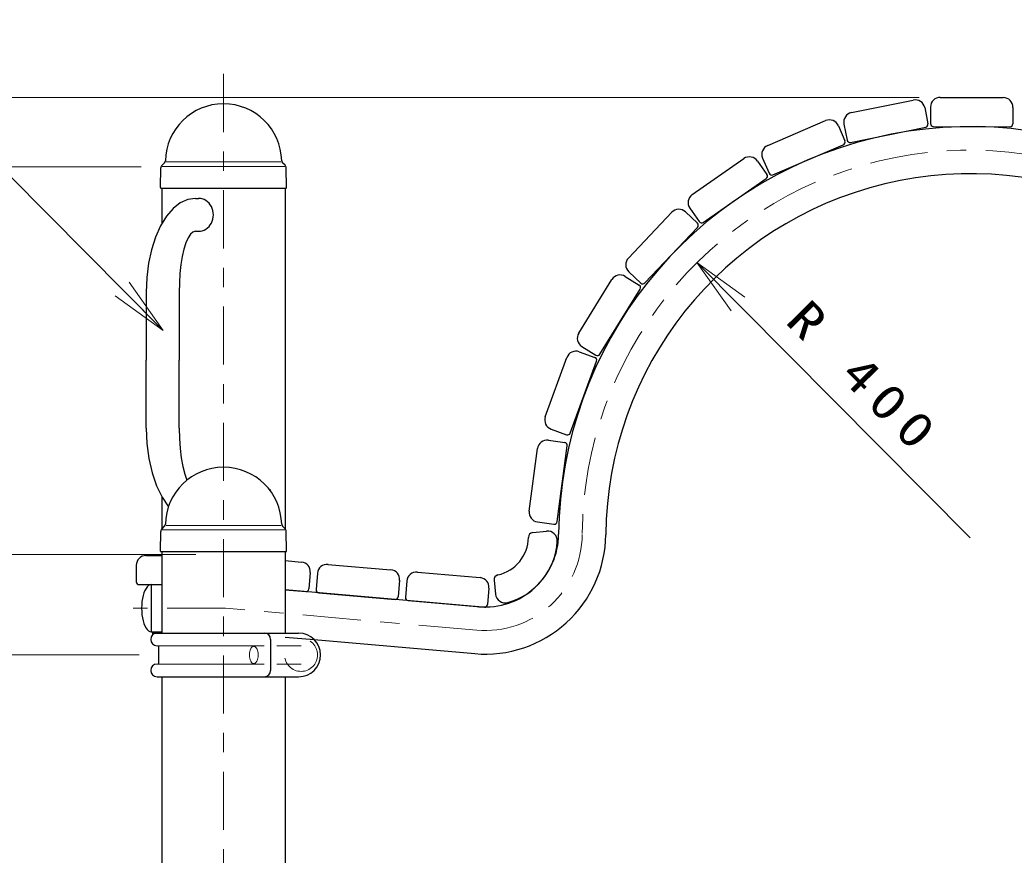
# Model space of a CAD drawing. Units: millimetres on the paper. Extents: x -365 to 0, y -26 to 257.
# Drawn here: x -125.3 to -74, y 86.3 to 129.4 of the extents above; entities that cross this region are included whole.
import ezdxf

# ---------------------------------------------------------------- set-up
doc = ezdxf.new("R2010")
doc.units = ezdxf.units.MM
doc.linetypes.add('USER1', pattern=[4.5, 2.5, -2])
doc.linetypes.add('USER2', pattern=[6, 3, -1, 1, -1])
doc.layers.add('1_20', color=7, linetype='Continuous', lineweight=25)
doc.styles.add('ＭＳ ゴシック', font='')
doc.styles.get('ＭＳ ゴシック').set_extended_font_data('MS Gothic')

# ---------------------------------------------------------------- blocks, each defined once
blk = doc.blocks.new('open_arrow')
at = {"color": 0, "linetype": 'Continuous', "lineweight": -2}
blk.add_lwpolyline([(7.5, 1.25), (0, 0), (7.5, -1.25)], dxfattribs=at)

msp = doc.modelspace()

# ---------------------------------------------------------------- linework, layer by layer
at = {"layer": '1_20', "linetype": 'USER2', "lineweight": 13}
for p, q in [((-114.811, 126.639), (-114.811, 49.541)), ((-114.725, 99.074), (-119.473, 99.074))]:
    msp.add_line(p, q, dxfattribs=at)
at = {"layer": '1_20', "lineweight": 13}
for p, q in [((-78.941, 125.422), (-158.311, 125.422)), ((-117.766, 122.096), (-111.855, 122.096)), ((-119.061, 121.846), (-148.311, 121.846)), ((-117.968, 121.868), (-111.654, 121.868)), ((-76.316, 102.703), (-90.399, 116.904)), ((-119.681, 115.888), (-117.922, 113.407)), ((-117.922, 113.407), (-120.035, 115.536)), ((-117.922, 113.407), (-120.39, 115.184)), ((-117.968, 103.118), (-111.654, 103.118)), ((-117.766, 103.346), (-111.855, 103.346)), ((-116.241, 101.846), (-138.311, 101.846)), ((-118.236, 97.138), (-112.713, 97.138)), ((-112.06, 97.138), (-110.811, 97.138)), ((-119.161, 96.663), (-130.057, 96.663)), ((-118.236, 96.188), (-112.713, 96.188)), ((-112.06, 96.188), (-110.811, 96.188))]:
    msp.add_line(p, q, dxfattribs=at)
at = {"layer": '1_20', "color": 40}
for p, q in [((-82.43, 124.644), (-79.245, 125.29)), ((-77.853, 125.428), (-74.603, 125.415)), ((-78.655, 124.9), (-78.486, 124.067)), ((-78.355, 124.93), (-78.358, 124.08)), ((-74.105, 124.913), (-74.108, 124.063)), ((-86.752, 122.948), (-83.764, 124.227)), ((-83.108, 123.964), (-82.773, 123.183)), ((-82.82, 124.054), (-82.651, 123.221)), ((-82.474, 123.104), (-78.603, 123.89)), ((-78.209, 123.929), (-74.259, 123.914)), ((-86.483, 121.431), (-82.852, 122.986)), ((-90.641, 120.411), (-87.974, 122.27)), ((-87.278, 122.145), (-86.792, 121.448)), ((-87.015, 122.292), (-86.68, 121.51)), ((-90.07, 118.98), (-86.829, 121.239)), ((-93.934, 117.138), (-91.7, 119.499)), ((-90.993, 119.518), (-90.376, 118.934)), ((-90.765, 119.715), (-90.279, 119.018)), ((-93.085, 115.853), (-90.37, 118.722)), ((-93.914, 116.431), (-93.297, 115.847)), ((-96.495, 113.265), (-94.786, 116.03)), ((-94.098, 116.192), (-93.375, 115.746)), ((-95.403, 112.179), (-93.326, 115.539)), ((-96.464, 112.306), (-95.666, 112.015)), ((-96.333, 112.577), (-95.61, 112.13)), ((-98.218, 108.954), (-97.105, 112.007)), ((-96.928, 108.111), (-95.576, 111.823)), ((-97.919, 108.313), (-97.121, 108.022)), ((-98.061, 107.736), (-97.218, 107.624)), ((-99.051, 104.085), (-98.622, 107.307)), ((-97.61, 103.54), (-97.089, 107.456)), ((-98.869, 102.975), (-98.151, 103.051)), ((-98.621, 103.524), (-97.778, 103.412)), ((-118.81, 101.789), (-117.986, 101.789)), ((-111.636, 101.53), (-110.793, 101.456)), ((-119.31, 101.289), (-119.31, 100.439)), ((-109.424, 101.337), (-106.186, 101.053)), ((-110.339, 100.915), (-110.413, 100.068)), ((-109.965, 100.882), (-110.039, 100.035)), ((-105.731, 100.512), (-105.806, 99.665)), ((-104.816, 100.934), (-101.579, 100.65)), ((-100.859, 100.518), (-100.784, 99.8)), ((-119.16, 100.289), (-117.986, 100.289)), ((-111.636, 100.024), (-110.575, 99.932)), ((-105.358, 100.479), (-105.432, 99.632)), ((-101.124, 100.109), (-101.198, 99.262)), ((-109.903, 99.873), (-105.968, 99.529)), ((-105.296, 99.47), (-101.361, 99.126))]:
    msp.add_line(p, q, dxfattribs=at)
at = {"layer": '1_20'}
for p, q in [((-117.982, 121.925), (-117.854, 122.052)), ((-111.64, 121.925), (-111.768, 122.052)), ((-118.061, 120.771), (-118.04, 121.787)), ((-111.561, 120.771), (-111.581, 121.787)), ((-118.036, 120.746), (-111.586, 120.746)), ((-117.986, 120.746), (-117.986, 118.924)), ((-111.636, 120.746), (-111.636, 103.171)), ((-116.258, 120.218), (-116.104, 120.218)), ((-116.258, 118.518), (-116.104, 118.518)), ((-118.799, 115.368), (-118.799, 111.868)), ((-117.099, 115.368), (-117.099, 111.868)), ((-118.799, 108.368), (-118.799, 111.868)), ((-117.099, 108.368), (-117.099, 111.868)), ((-117.986, 104.812), (-117.986, 103.175)), ((-117.982, 103.175), (-117.854, 103.302)), ((-111.64, 103.175), (-111.768, 103.302)), ((-118.061, 102.021), (-118.04, 103.037)), ((-111.561, 102.021), (-111.581, 103.037)), ((-118.036, 101.996), (-111.586, 101.996)), ((-117.986, 101.996), (-117.986, 97.788)), ((-111.636, 101.996), (-111.636, 97.788)), ((-118.535, 100.289), (-118.535, 97.859)), ((-118.535, 100.289), (-118.535, 97.859)), ((-118.535, 97.859), (-118.036, 97.859)), ((-118.485, 97.781), (-117.986, 97.791)), ((-118.236, 97.788), (-110.938, 97.788)), ((-118.036, 97.859), (-117.986, 97.859)), ((-112.386, 97.463), (-112.386, 95.863)), ((-111.636, 97.585), (-110.139, 97.454)), ((-118.161, 97.138), (-118.161, 96.188)), ((-118.236, 95.538), (-110.938, 95.538)), ((-117.986, 95.538), (-117.986, 61.846)), ((-111.636, 95.538), (-111.636, 61.846))]:
    msp.add_line(p, q, dxfattribs=at)
at = {"layer": '1_20', "color": 20}
msp.add_line((-112.449, 105.196), (-112.389, 105.196), dxfattribs=at)
at = {"layer": '1_20', "color": 2}
for p, q in [((-101.645, 99.15), (-111.636, 100.024)), ((-110.139, 97.454), (-101.856, 96.73))]:
    msp.add_line(p, q, dxfattribs=at)
at = {"layer": '1_20', "color": 2, "linetype": 'USER2', "lineweight": 13}
msp.add_line((-101.75, 97.94), (-114.701, 99.073), dxfattribs=at)
at = {"layer": '1_20', "lineweight": 13}
msp.add_lwpolyline([(-117.922, 113.407), (-133.828, 129.426), (-157.94, 129.426)], dxfattribs=at)
at = {"layer": '1_20'}
for points in [[(-116.258, 120.218), (-116.656, 120.159), (-117.043, 119.981), (-117.412, 119.69), (-117.752, 119.292), (-118.055, 118.798), (-118.314, 118.219), (-118.522, 117.57), (-118.674, 116.867), (-118.768, 116.127), (-118.799, 115.368)], [(-116.104, 118.518), (-116.003, 118.526), (-115.904, 118.547), (-115.809, 118.583), (-115.719, 118.632), (-115.635, 118.694), (-115.559, 118.767), (-115.493, 118.851), (-115.437, 118.943), (-115.392, 119.043), (-115.36, 119.148), (-115.34, 119.257), (-115.333, 119.368), (-115.34, 119.479), (-115.36, 119.588), (-115.392, 119.694), (-115.437, 119.793), (-115.493, 119.886), (-115.559, 119.969), (-115.635, 120.043), (-115.719, 120.105), (-115.809, 120.154), (-115.904, 120.189), (-116.003, 120.211), (-116.104, 120.218)], [(-116.258, 118.518), (-116.39, 118.48), (-116.518, 118.364), (-116.64, 118.175), (-116.752, 117.917), (-116.853, 117.596), (-116.938, 117.22), (-117.007, 116.798), (-117.058, 116.342), (-117.088, 115.861), (-117.099, 115.368)], [(-118.799, 108.368), (-118.764, 107.571), (-118.662, 106.796), (-118.493, 106.063), (-118.265, 105.393), (-117.981, 104.804), (-117.651, 104.312)], [(-117.099, 108.368), (-117.087, 107.834), (-117.05, 107.315), (-116.991, 106.827), (-116.911, 106.383), (-116.811, 105.997), (-116.696, 105.679)], [(-118.535, 100.289), (-118.606, 100.277), (-118.676, 100.24), (-118.743, 100.179), (-118.805, 100.096), (-118.862, 99.992), (-118.913, 99.87), (-118.956, 99.731), (-118.99, 99.579), (-119.015, 99.416), (-119.03, 99.247), (-119.035, 99.074), (-119.03, 98.901), (-119.015, 98.732), (-118.99, 98.569), (-118.956, 98.417), (-118.913, 98.278), (-118.862, 98.156), (-118.805, 98.052), (-118.743, 97.969), (-118.676, 97.908), (-118.606, 97.871), (-118.535, 97.859)]]:
    msp.add_lwpolyline(points, dxfattribs=at)
at = {"layer": '1_20', "lineweight": 13}
msp.add_lwpolyline([(-113.249, 97.113), (-113.269, 97.111), (-113.289, 97.106), (-113.308, 97.098), (-113.326, 97.086), (-113.345, 97.071), (-113.362, 97.053), (-113.379, 97.032), (-113.394, 97.008), (-113.409, 96.981), (-113.422, 96.952), (-113.434, 96.921), (-113.444, 96.888), (-113.453, 96.853), (-113.461, 96.817), (-113.467, 96.779), (-113.471, 96.741), (-113.474, 96.702), (-113.474, 96.663), (-113.474, 96.624), (-113.471, 96.585), (-113.467, 96.546), (-113.461, 96.509), (-113.453, 96.473), (-113.444, 96.438), (-113.434, 96.405), (-113.422, 96.374), (-113.409, 96.345), (-113.394, 96.318), (-113.379, 96.294), (-113.362, 96.273), (-113.345, 96.255), (-113.326, 96.24), (-113.308, 96.228), (-113.289, 96.22), (-113.269, 96.215), (-113.249, 96.213), (-113.23, 96.215), (-113.21, 96.22), (-113.191, 96.228), (-113.173, 96.24), (-113.154, 96.255), (-113.137, 96.273), (-113.12, 96.294), (-113.105, 96.318), (-113.09, 96.345), (-113.077, 96.374), (-113.065, 96.405), (-113.055, 96.438), (-113.046, 96.473), (-113.038, 96.509), (-113.032, 96.546), (-113.028, 96.585), (-113.025, 96.624), (-113.024, 96.663), (-113.025, 96.702), (-113.028, 96.741), (-113.032, 96.779), (-113.038, 96.817), (-113.046, 96.853), (-113.055, 96.888), (-113.065, 96.921), (-113.077, 96.952), (-113.09, 96.981), (-113.105, 97.008), (-113.12, 97.032), (-113.137, 97.053), (-113.154, 97.071), (-113.173, 97.086), (-113.191, 97.098), (-113.21, 97.106), (-113.23, 97.111)], close=True, dxfattribs=at)
at = {"layer": '1_20', "linetype": 'USER1', "lineweight": 13}
msp.add_circle((-110.811, 96.663), 0.85, dxfattribs=at)
msp.add_circle((-110.811, 96.663), 0.85, dxfattribs=at)
at = {"layer": '1_20'}
for centre, radius, start, end in [((-114.811, 122.096), 3, 1.1401, 178.8584), ((-117.96, 122.159), 0.15, 315, 358.8584), ((-111.661, 122.158), 0.15, 181.1401, 225), ((-117.84, 121.783), 0.2, 135, 178.996), ((-111.781, 121.783), 0.2, 1.0039, 45), ((-118.036, 120.771), 0.025, 178.878, 270), ((-111.586, 120.771), 0.025, 270, 1.122), ((-114.811, 103.346), 3, 1.1401, 178.8584), ((-117.84, 103.033), 0.2, 135, 178.996), ((-117.96, 103.409), 0.15, 315, 358.8584), ((-111.661, 103.408), 0.15, 181.1401, 225), ((-111.781, 103.033), 0.2, 1.0039, 45), ((-118.036, 102.021), 0.025, 178.878, 270), ((-111.586, 102.021), 0.025, 270, 1.122), ((-118.236, 97.463), 0.325, 90, 270), ((-112.711, 97.463), 0.325, 0, 90), ((-110.938, 96.663), 1.125, 270, 90), ((-118.236, 95.863), 0.325, 90, 270), ((-112.711, 95.863), 0.325, 270, 0)]:
    msp.add_arc(centre, radius, start, end, dxfattribs=at)
at = {"layer": '1_20', "color": 40}
for centre, radius, start, end in [((-79.145, 124.8), 0.5, 11.4794, 101.4794), ((-77.855, 124.928), 0.5, 89.7794, 179.7794), ((-74.605, 124.915), 0.5, 359.7794, 89.7794), ((-82.33, 124.154), 0.5, 101.4794, 191.4794), ((-83.567, 123.768), 0.5, 23.1794, 113.1794), ((-78.633, 124.037), 0.15, 281.4794, 11.4794), ((-78.208, 124.079), 0.15, 179.7794, 269.7794), ((-74.258, 124.064), 0.15, 269.7794, 359.7794), ((-82.911, 123.124), 0.15, 293.1794, 23.1794), ((-82.504, 123.251), 0.15, 191.4794, 281.4794), ((-86.555, 122.488), 0.5, 113.1794, 203.1794), ((-87.688, 121.859), 0.5, 34.8794, 124.8794), ((-86.542, 121.569), 0.15, 203.1794, 293.1794), ((-86.915, 121.362), 0.15, 304.8794, 34.8794), ((-90.355, 120.001), 0.5, 124.8794, 214.8794), ((-91.337, 119.155), 0.5, 46.5794, 136.5794), ((-90.156, 119.103), 0.15, 214.8794, 304.8794), ((-90.479, 118.825), 0.15, 316.5794, 46.5794), ((-93.571, 116.795), 0.5, 136.5794, 226.5794), ((-94.361, 115.767), 0.5, 58.2794, 148.2794), ((-93.454, 115.618), 0.15, 328.2794, 58.2794), ((-93.194, 115.956), 0.15, 226.5794, 316.5794), ((-96.07, 113.003), 0.5, 148.2794, 238.2794), ((-96.635, 111.836), 0.5, 69.9794, 159.9794), ((-95.717, 111.874), 0.15, 339.9794, 69.9794), ((-95.531, 112.258), 0.15, 238.2794, 328.2794), ((-97.748, 108.783), 0.5, 159.9794, 249.9794), ((-98.127, 107.241), 0.5, 82.4294, 172.4294), ((-97.069, 108.163), 0.15, 249.9794, 339.9794), ((-97.238, 107.476), 0.15, 352.4294, 82.4294), ((-98.555, 104.019), 0.5, 172.4294, 262.4294), ((-98.099, 102.553), 0.5, 356.4063, 96.0004), ((-97.758, 103.56), 0.15, 262.4294, 352.4294), ((-101.093, 102.742), 2, 282.3798, 359.621), ((-98.843, 102.727), 0.25, 96.0004, 179.621), ((-101.093, 102.742), 3.5, 285.5945, 356.4063), ((-118.81, 101.289), 0.5, 90.0004, 180.0004), ((-110.837, 100.958), 0.5, 354.9998, 84.9998), ((-109.467, 100.839), 0.5, 84.9998, 174.9999), ((-106.23, 100.555), 0.5, 354.9998, 84.9998), ((-104.86, 100.436), 0.5, 84.9998, 174.9999), ((-101.622, 100.152), 0.5, 354.9998, 84.9998), ((-100.611, 100.544), 0.25, 102.3798, 186.0004), ((-119.16, 100.439), 0.15, 180.0004, 270.0004), ((-110.562, 100.081), 0.15, 264.9998, 354.9998), ((-109.89, 100.022), 0.15, 174.9999, 264.9998), ((-105.955, 99.678), 0.15, 264.9998, 354.9998), ((-105.283, 99.619), 0.15, 174.9999, 264.9998), ((-100.287, 99.852), 0.5, 186.0004, 285.5945), ((-101.348, 99.275), 0.15, 264.9998, 354.9998)]:
    msp.add_arc(centre, radius, start, end, dxfattribs=at)
at = {"layer": '1_20', "color": 2}
for centre, radius, start, end in [((-76.316, 102.703), 21.215, 27.5294, 179.5), ((-76.316, 102.703), 18.785, 27.5294, 179.5), ((-101.315, 102.921), 6.215, 265, 359.5), ((-101.315, 102.921), 3.785, 265, 359.5)]:
    msp.add_arc(centre, radius, start, end, dxfattribs=at)
at = {"layer": '1_20', "color": 2, "linetype": 'USER2', "lineweight": 13}
for centre, radius, start, end in [((-76.316, 102.703), 20, 27.5294, 179.5), ((-101.315, 102.921), 5, 265, 359.5)]:
    msp.add_arc(centre, radius, start, end, dxfattribs=at)

# ---------------------------------------------------------------- block references
at = {"layer": '1_20', "lineweight": 13, "xscale": 0.4, "yscale": 0.4, "rotation": 314.8}
msp.add_blockref('open_arrow', (-90.399, 116.904), dxfattribs=at)

# ---------------------------------------------------------------- texts
at = {"layer": '1_20', "insert": (-82.422, 110.28), "char_height": 1.833, "attachment_point": 8, "rotation": 314.76, "style": 'ＭＳ ゴシック'}
msp.add_mtext('\\T1.33;\\W1.2;R\\~400', dxfattribs=at)

doc.saveas('drawing.dxf')
